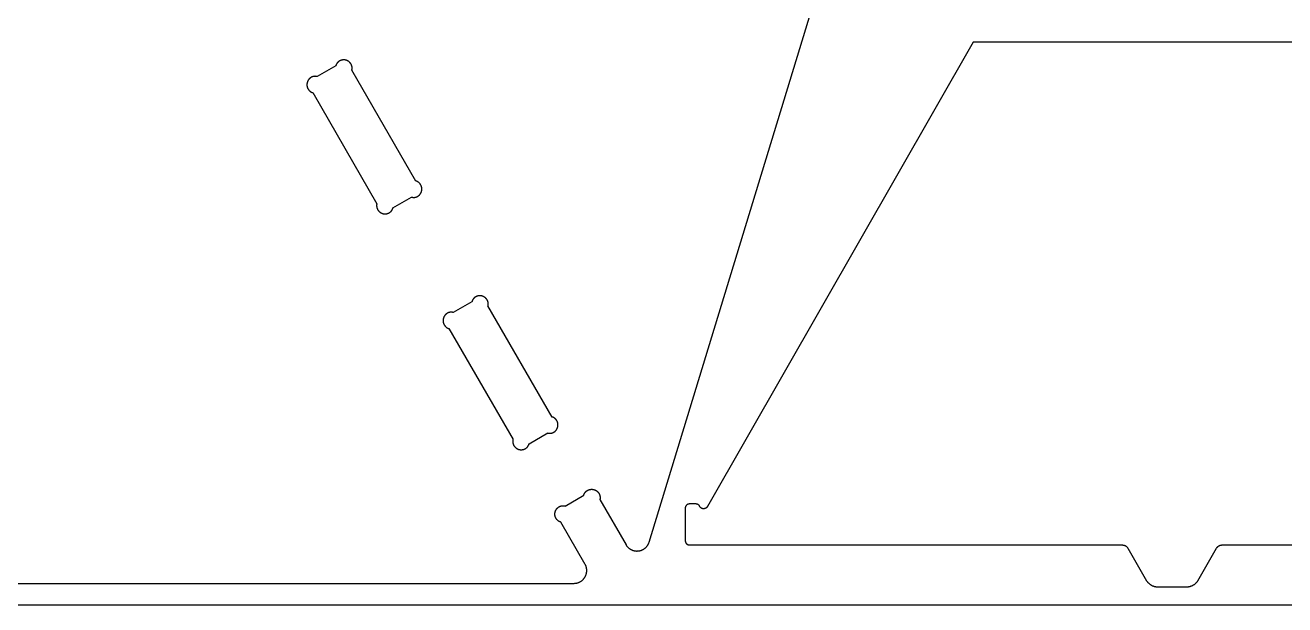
# Model space of a CAD drawing. Header units: millimetres. Extents: x 0 to 2438, y 0 to 1220.
# Drawn here: x 1238 to 1826, y 0 to 270 of the extents above; entities that cross this region are included whole.
import ezdxf

# ---------------------------------------------------------------- set-up
doc = ezdxf.new("R2010")
doc.units = ezdxf.units.MM
doc.header["$MEASUREMENT"] = 0
for name, color, linetype in [('Profile - inside', 30, 'Continuous'), ('Profile - outside', 7, 'Continuous'), ('Stock Perimeter', 1, 'Continuous')]:
    doc.layers.add(name, color=color, linetype=linetype)

msp = doc.modelspace()

# ---------------------------------------------------------------- linework, layer by layer
at = {"layer": 'Profile - inside'}
for points in [[(1420.75, 197.54), (1390.85, 249.33), (1390.86, 249.35), (1390.87, 249.37), (1390.88, 249.39), (1390.89, 249.41), (1390.9, 249.43), (1390.91, 249.46), (1390.92, 249.48), (1390.92, 249.5), (1390.93, 249.53), (1390.94, 249.55), (1390.95, 249.6), (1390.96, 249.65), (1390.98, 249.7), (1390.98, 249.75), (1390.99, 249.81), (1391, 249.86), (1391, 249.92), (1391.01, 249.98), (1391.01, 250.04), (1391.01, 250.1), (1391.01, 250.16), (1391.01, 250.24), (1391.01, 250.33), (1391.01, 250.42), (1391, 250.51), (1390.99, 250.6), (1390.98, 250.69), (1390.96, 250.78), (1390.95, 250.87), (1390.93, 250.96), (1390.91, 251.05), (1390.89, 251.15), (1390.86, 251.24), (1390.84, 251.33), (1390.81, 251.42), (1390.77, 251.51), (1390.74, 251.6), (1390.7, 251.69), (1390.66, 251.78), (1390.62, 251.87), (1390.58, 251.96), (1390.53, 252.05), (1390.48, 252.14), (1390.43, 252.22), (1390.37, 252.31), (1390.32, 252.39), (1390.26, 252.47), (1390.2, 252.55), (1390.14, 252.63), (1390.07, 252.71), (1390, 252.79), (1389.94, 252.86), (1389.86, 252.94), (1389.79, 253.01), (1389.72, 253.08), (1389.64, 253.14), (1389.56, 253.21), (1389.48, 253.27), (1389.4, 253.33), (1389.32, 253.39), (1389.24, 253.45), (1389.15, 253.5), (1389.07, 253.55), (1388.98, 253.6), (1388.89, 253.65), (1388.8, 253.69), (1388.71, 253.73), (1388.62, 253.77), (1388.53, 253.81), (1388.44, 253.85), (1388.35, 253.88), (1388.26, 253.91), (1388.17, 253.93), (1388.08, 253.96), (1387.98, 253.98), (1387.89, 254), (1387.8, 254.02), (1387.71, 254.04), (1387.62, 254.05), (1387.53, 254.06), (1387.44, 254.07), (1387.35, 254.08), (1387.26, 254.08), (1387.17, 254.09), (1387.09, 254.09), (1386.94, 254.08), (1386.87, 254.08), (1386.8, 254.08), (1386.72, 254.07), (1386.65, 254.06), (1386.58, 254.05), (1386.5, 254.05), (1386.43, 254.03), (1386.35, 254.02), (1386.28, 254.01), (1386.2, 253.99), (1386.13, 253.97), (1386.05, 253.95), (1385.98, 253.93), (1385.9, 253.91), (1385.83, 253.89), (1385.76, 253.86), (1385.68, 253.84), (1385.61, 253.81), (1385.54, 253.78), (1385.46, 253.75), (1385.39, 253.72), (1385.32, 253.68), (1385.25, 253.65), (1385.18, 253.61), (1385.11, 253.57), (1385.04, 253.53), (1384.97, 253.49), (1384.9, 253.44), (1384.84, 253.4), (1384.77, 253.35), (1384.71, 253.3), (1384.64, 253.25), (1384.58, 253.2), (1384.52, 253.15), (1384.46, 253.1), (1384.4, 253.04), (1384.35, 252.99), (1384.29, 252.93), (1384.24, 252.87), (1384.18, 252.81), (1384.13, 252.75), (1384.08, 252.69), (1384.03, 252.63), (1383.98, 252.57), (1383.94, 252.5), (1383.89, 252.44), (1383.85, 252.37), (1383.81, 252.31), (1383.77, 252.24), (1383.73, 252.17), (1383.7, 252.1), (1383.66, 252.03), (1383.63, 251.97), (1383.6, 251.9), (1383.57, 251.83), (1383.54, 251.75), (1383.51, 251.68), (1383.49, 251.61), (1383.47, 251.54), (1383.44, 251.47), (1383.43, 251.4), (1383.41, 251.33), (1374.66, 246.28), (1374.59, 246.3), (1374.52, 246.32), (1374.45, 246.33), (1374.38, 246.35), (1374.3, 246.36), (1374.23, 246.38), (1374.15, 246.39), (1374.08, 246.4), (1374, 246.4), (1373.92, 246.41), (1373.85, 246.41), (1373.77, 246.42), (1373.69, 246.42), (1373.62, 246.42), (1373.54, 246.42), (1373.46, 246.41), (1373.38, 246.41), (1373.3, 246.4), (1373.22, 246.39), (1373.15, 246.38), (1373.07, 246.36), (1372.99, 246.35), (1372.91, 246.33), (1372.83, 246.31), (1372.76, 246.29), (1372.68, 246.27), (1372.6, 246.25), (1372.53, 246.22), (1372.45, 246.2), (1372.38, 246.17), (1372.3, 246.14), (1372.23, 246.11), (1372.16, 246.07), (1372.08, 246.04), (1372.01, 246), (1371.94, 245.96), (1371.87, 245.92), (1371.81, 245.88), (1371.74, 245.84), (1371.67, 245.8), (1371.61, 245.75), (1371.54, 245.71), (1371.48, 245.66), (1371.42, 245.61), (1371.35, 245.56), (1371.29, 245.51), (1371.24, 245.46), (1371.18, 245.41), (1371.12, 245.35), (1371.07, 245.3), (1371.01, 245.24), (1370.96, 245.19), (1370.91, 245.13), (1370.86, 245.07), (1370.81, 245.02), (1370.77, 244.96), (1370.72, 244.9), (1370.68, 244.84), (1370.63, 244.78), (1370.59, 244.72), (1370.55, 244.66), (1370.51, 244.59), (1370.44, 244.47), (1370.39, 244.4), (1370.35, 244.32), (1370.31, 244.24), (1370.27, 244.16), (1370.24, 244.08), (1370.2, 243.99), (1370.17, 243.91), (1370.14, 243.82), (1370.11, 243.73), (1370.08, 243.64), (1370.05, 243.55), (1370.03, 243.46), (1370.01, 243.37), (1369.99, 243.27), (1369.97, 243.18), (1369.95, 243.08), (1369.94, 242.98), (1369.93, 242.89), (1369.92, 242.79), (1369.91, 242.69), (1369.91, 242.59), (1369.91, 242.49), (1369.91, 242.39), (1369.92, 242.29), (1369.92, 242.19), (1369.93, 242.09), (1369.94, 241.99), (1369.96, 241.89), (1369.98, 241.79), (1370, 241.69), (1370.02, 241.59), (1370.04, 241.49), (1370.07, 241.39), (1370.1, 241.3), (1370.13, 241.2), (1370.17, 241.1), (1370.21, 241.01), (1370.25, 240.92), (1370.29, 240.82), (1370.33, 240.73), (1370.38, 240.64), (1370.43, 240.56), (1370.48, 240.47), (1370.53, 240.39), (1370.59, 240.3), (1370.64, 240.22), (1370.7, 240.14), (1370.76, 240.07), (1370.82, 239.99), (1370.88, 239.92), (1370.95, 239.85), (1371.01, 239.78), (1371.08, 239.71), (1371.15, 239.64), (1371.22, 239.58), (1371.29, 239.52), (1371.36, 239.46), (1371.43, 239.4), (1371.5, 239.35), (1371.58, 239.29), (1371.65, 239.24), (1371.72, 239.2), (1371.8, 239.15), (1371.87, 239.1), (1371.93, 239.07), (1371.98, 239.05), (1372.03, 239.02), (1372.08, 238.99), (1372.13, 238.97), (1372.18, 238.95), (1372.24, 238.93), (1372.29, 238.91), (1372.33, 238.89), (1372.38, 238.88), (1372.43, 238.86), (1372.48, 238.85), (1372.5, 238.85), (1372.53, 238.84), (1372.55, 238.84), (1372.57, 238.83), (1372.6, 238.83), (1372.62, 238.83), (1372.64, 238.83), (1372.66, 238.83), (1402.57, 187.04), (1402.56, 187.02), (1402.55, 187), (1402.54, 186.98), (1402.53, 186.96), (1402.52, 186.94), (1402.51, 186.91), (1402.51, 186.89), (1402.5, 186.87), (1402.48, 186.82), (1402.47, 186.77), (1402.46, 186.72), (1402.45, 186.67), (1402.44, 186.62), (1402.43, 186.56), (1402.43, 186.51), (1402.42, 186.45), (1402.42, 186.39), (1402.42, 186.34), (1402.41, 186.28), (1402.41, 186.22), (1402.41, 186.13), (1402.42, 186.04), (1402.42, 185.95), (1402.43, 185.86), (1402.44, 185.77), (1402.45, 185.68), (1402.46, 185.59), (1402.48, 185.5), (1402.5, 185.41), (1402.52, 185.32), (1402.54, 185.23), (1402.56, 185.13), (1402.59, 185.04), (1402.62, 184.95), (1402.65, 184.86), (1402.69, 184.77), (1402.73, 184.68), (1402.77, 184.59), (1402.81, 184.5), (1402.85, 184.41), (1402.9, 184.32), (1402.95, 184.24), (1403, 184.15), (1403.05, 184.07), (1403.11, 183.98), (1403.17, 183.9), (1403.23, 183.82), (1403.29, 183.74), (1403.36, 183.66), (1403.42, 183.59), (1403.49, 183.51), (1403.56, 183.44), (1403.64, 183.37), (1403.71, 183.3), (1403.79, 183.23), (1403.87, 183.17), (1403.95, 183.1), (1404.03, 183.04), (1404.11, 182.98), (1404.19, 182.93), (1404.28, 182.87), (1404.36, 182.82), (1404.45, 182.77), (1404.54, 182.73), (1404.63, 182.68), (1404.72, 182.64), (1404.81, 182.6), (1404.9, 182.56), (1404.99, 182.53), (1405.08, 182.5), (1405.17, 182.47), (1405.26, 182.44), (1405.35, 182.41), (1405.45, 182.39), (1405.54, 182.37), (1405.63, 182.35), (1405.72, 182.34), (1405.81, 182.32), (1405.9, 182.31), (1405.99, 182.3), (1406.08, 182.3), (1406.17, 182.29), (1406.26, 182.29), (1406.34, 182.29), (1406.49, 182.29), (1406.56, 182.29), (1406.63, 182.3), (1406.71, 182.3), (1406.78, 182.31), (1406.85, 182.32), (1406.93, 182.33), (1407, 182.34), (1407.08, 182.35), (1407.15, 182.37), (1407.22, 182.38), (1407.3, 182.4), (1407.37, 182.42), (1407.45, 182.44), (1407.52, 182.46), (1407.6, 182.49), (1407.67, 182.51), (1407.74, 182.54), (1407.82, 182.57), (1407.89, 182.6), (1407.96, 182.63), (1408.04, 182.66), (1408.11, 182.69), (1408.18, 182.73), (1408.25, 182.77), (1408.32, 182.81), (1408.39, 182.85), (1408.45, 182.89), (1408.52, 182.93), (1408.59, 182.98), (1408.65, 183.02), (1408.72, 183.07), (1408.78, 183.12), (1408.84, 183.17), (1408.9, 183.22), (1408.96, 183.28), (1409.02, 183.33), (1409.08, 183.38), (1409.14, 183.44), (1409.19, 183.5), (1409.24, 183.56), (1409.29, 183.62), (1409.35, 183.68), (1409.39, 183.74), (1409.44, 183.81), (1409.49, 183.87), (1409.53, 183.93), (1409.57, 184), (1409.62, 184.07), (1409.65, 184.13), (1409.69, 184.2), (1409.73, 184.27), (1409.76, 184.34), (1409.8, 184.41), (1409.83, 184.48), (1409.86, 184.55), (1409.88, 184.62), (1409.91, 184.69), (1409.94, 184.76), (1409.96, 184.83), (1409.98, 184.9), (1410, 184.97), (1410.02, 185.04), (1418.76, 190.1), (1418.83, 190.08), (1418.91, 190.06), (1418.98, 190.04), (1419.05, 190.02), (1419.13, 190.01), (1419.2, 190), (1419.28, 189.99), (1419.35, 189.98), (1419.43, 189.97), (1419.5, 189.96), (1419.58, 189.96), (1419.66, 189.96), (1419.74, 189.95), (1419.81, 189.95), (1419.89, 189.96), (1419.97, 189.96), (1420.05, 189.97), (1420.13, 189.97), (1420.2, 189.98), (1420.28, 190), (1420.36, 190.01), (1420.44, 190.02), (1420.52, 190.04), (1420.59, 190.06), (1420.67, 190.08), (1420.75, 190.1), (1420.83, 190.12), (1420.9, 190.15), (1420.98, 190.18), (1421.05, 190.2), (1421.13, 190.23), (1421.2, 190.27), (1421.27, 190.3), (1421.34, 190.33), (1421.42, 190.37), (1421.49, 190.41), (1421.56, 190.45), (1421.62, 190.49), (1421.69, 190.53), (1421.76, 190.58), (1421.82, 190.62), (1421.89, 190.67), (1421.95, 190.71), (1422.01, 190.76), (1422.07, 190.81), (1422.13, 190.86), (1422.19, 190.91), (1422.25, 190.97), (1422.31, 191.02), (1422.36, 191.07), (1422.42, 191.13), (1422.47, 191.19), (1422.52, 191.24), (1422.57, 191.3), (1422.62, 191.36), (1422.66, 191.42), (1422.71, 191.48), (1422.75, 191.54), (1422.8, 191.6), (1422.84, 191.66), (1422.88, 191.72), (1422.92, 191.78), (1422.99, 191.9), (1423.04, 191.98), (1423.08, 192.06), (1423.12, 192.14), (1423.16, 192.22), (1423.19, 192.3), (1423.23, 192.38), (1423.26, 192.47), (1423.29, 192.55), (1423.32, 192.64), (1423.35, 192.73), (1423.38, 192.82), (1423.4, 192.91), (1423.42, 193.01), (1423.44, 193.1), (1423.46, 193.2), (1423.48, 193.29), (1423.49, 193.39), (1423.5, 193.49), (1423.51, 193.59), (1423.51, 193.68), (1423.52, 193.78), (1423.52, 193.88), (1423.52, 193.98), (1423.51, 194.08), (1423.51, 194.19), (1423.5, 194.29), (1423.48, 194.39), (1423.47, 194.49), (1423.45, 194.59), (1423.43, 194.69), (1423.41, 194.79), (1423.38, 194.88), (1423.36, 194.98), (1423.33, 195.08), (1423.29, 195.18), (1423.26, 195.27), (1423.22, 195.36), (1423.18, 195.46), (1423.14, 195.55), (1423.1, 195.64), (1423.05, 195.73), (1423, 195.82), (1422.95, 195.9), (1422.9, 195.99), (1422.84, 196.07), (1422.79, 196.15), (1422.73, 196.23), (1422.67, 196.31), (1422.61, 196.38), (1422.54, 196.46), (1422.48, 196.53), (1422.41, 196.6), (1422.35, 196.67), (1422.28, 196.73), (1422.21, 196.79), (1422.14, 196.86), (1422.07, 196.91), (1422, 196.97), (1421.92, 197.03), (1421.85, 197.08), (1421.78, 197.13), (1421.7, 197.18), (1421.63, 197.22), (1421.55, 197.27), (1421.5, 197.3), (1421.45, 197.33), (1421.4, 197.35), (1421.34, 197.38), (1421.29, 197.4), (1421.24, 197.42), (1421.19, 197.44), (1421.14, 197.46), (1421.09, 197.48), (1421.04, 197.49), (1420.99, 197.51), (1420.94, 197.52), (1420.92, 197.52), (1420.89, 197.53), (1420.87, 197.53), (1420.85, 197.54), (1420.82, 197.54), (1420.8, 197.54), (1420.78, 197.54), (1420.75, 197.54)], [(1484.26, 87.56), (1454.35, 139.34), (1454.36, 139.36), (1454.37, 139.38), (1454.38, 139.41), (1454.39, 139.43), (1454.4, 139.45), (1454.41, 139.47), (1454.42, 139.49), (1454.43, 139.52), (1454.43, 139.54), (1454.44, 139.57), (1454.45, 139.61), (1454.47, 139.66), (1454.48, 139.72), (1454.49, 139.77), (1454.49, 139.82), (1454.5, 139.88), (1454.51, 139.94), (1454.51, 139.99), (1454.51, 140.05), (1454.52, 140.11), (1454.52, 140.17), (1454.52, 140.26), (1454.51, 140.35), (1454.51, 140.44), (1454.5, 140.53), (1454.49, 140.62), (1454.48, 140.71), (1454.47, 140.8), (1454.45, 140.89), (1454.43, 140.98), (1454.41, 141.07), (1454.39, 141.16), (1454.36, 141.25), (1454.34, 141.35), (1454.31, 141.44), (1454.28, 141.53), (1454.24, 141.62), (1454.2, 141.71), (1454.16, 141.8), (1454.12, 141.89), (1454.08, 141.98), (1454.03, 142.07), (1453.98, 142.15), (1453.93, 142.24), (1453.88, 142.32), (1453.82, 142.41), (1453.76, 142.49), (1453.7, 142.57), (1453.64, 142.65), (1453.57, 142.73), (1453.51, 142.8), (1453.44, 142.88), (1453.37, 142.95), (1453.29, 143.02), (1453.22, 143.09), (1453.14, 143.16), (1453.06, 143.22), (1452.98, 143.29), (1452.9, 143.35), (1452.82, 143.41), (1452.74, 143.46), (1452.65, 143.52), (1452.57, 143.57), (1452.48, 143.62), (1452.39, 143.66), (1452.3, 143.71), (1452.21, 143.75), (1452.12, 143.79), (1452.03, 143.83), (1451.94, 143.86), (1451.85, 143.89), (1451.76, 143.92), (1451.67, 143.95), (1451.58, 143.98), (1451.49, 144), (1451.39, 144.02), (1451.3, 144.04), (1451.21, 144.05), (1451.12, 144.07), (1451.03, 144.08), (1450.94, 144.09), (1450.85, 144.09), (1450.76, 144.1), (1450.68, 144.1), (1450.59, 144.1), (1450.44, 144.1), (1450.37, 144.1), (1450.3, 144.09), (1450.23, 144.09), (1450.15, 144.08), (1450.08, 144.07), (1450, 144.06), (1449.93, 144.05), (1449.85, 144.04), (1449.78, 144.02), (1449.71, 144.01), (1449.63, 143.99), (1449.56, 143.97), (1449.48, 143.95), (1449.41, 143.93), (1449.33, 143.9), (1449.26, 143.88), (1449.18, 143.85), (1449.11, 143.83), (1449.04, 143.8), (1448.97, 143.76), (1448.89, 143.73), (1448.82, 143.7), (1448.75, 143.66), (1448.68, 143.62), (1448.61, 143.58), (1448.54, 143.54), (1448.47, 143.5), (1448.41, 143.46), (1448.34, 143.41), (1448.27, 143.37), (1448.21, 143.32), (1448.15, 143.27), (1448.08, 143.22), (1448.02, 143.17), (1447.96, 143.11), (1447.91, 143.06), (1447.85, 143), (1447.79, 142.95), (1447.74, 142.89), (1447.68, 142.83), (1447.63, 142.77), (1447.58, 142.71), (1447.53, 142.65), (1447.49, 142.58), (1447.44, 142.52), (1447.4, 142.45), (1447.35, 142.39), (1447.31, 142.32), (1447.27, 142.26), (1447.23, 142.19), (1447.2, 142.12), (1447.16, 142.05), (1447.13, 141.98), (1447.1, 141.91), (1447.07, 141.84), (1447.04, 141.77), (1447.02, 141.7), (1446.99, 141.63), (1446.97, 141.56), (1446.95, 141.49), (1446.93, 141.41), (1446.91, 141.34), (1438.17, 136.29), (1438.1, 136.31), (1438.02, 136.33), (1437.95, 136.35), (1437.88, 136.36), (1437.8, 136.38), (1437.73, 136.39), (1437.65, 136.4), (1437.58, 136.41), (1437.5, 136.42), (1437.43, 136.43), (1437.35, 136.43), (1437.27, 136.43), (1437.19, 136.43), (1437.12, 136.43), (1437.04, 136.43), (1436.96, 136.43), (1436.88, 136.42), (1436.8, 136.41), (1436.73, 136.4), (1436.65, 136.39), (1436.57, 136.38), (1436.49, 136.37), (1436.41, 136.35), (1436.34, 136.33), (1436.26, 136.31), (1436.18, 136.29), (1436.11, 136.26), (1436.03, 136.24), (1435.95, 136.21), (1435.88, 136.18), (1435.81, 136.15), (1435.73, 136.12), (1435.66, 136.09), (1435.59, 136.05), (1435.52, 136.02), (1435.45, 135.98), (1435.38, 135.94), (1435.31, 135.9), (1435.24, 135.86), (1435.17, 135.81), (1435.11, 135.77), (1435.04, 135.72), (1434.98, 135.68), (1434.92, 135.63), (1434.86, 135.58), (1434.8, 135.53), (1434.74, 135.48), (1434.68, 135.42), (1434.62, 135.37), (1434.57, 135.31), (1434.52, 135.26), (1434.46, 135.2), (1434.41, 135.15), (1434.36, 135.09), (1434.31, 135.03), (1434.27, 134.97), (1434.22, 134.91), (1434.18, 134.85), (1434.13, 134.79), (1434.09, 134.73), (1434.05, 134.67), (1434.01, 134.61), (1433.94, 134.49), (1433.9, 134.41), (1433.85, 134.33), (1433.81, 134.25), (1433.78, 134.17), (1433.74, 134.09), (1433.7, 134.01), (1433.67, 133.92), (1433.64, 133.84), (1433.61, 133.75), (1433.58, 133.66), (1433.55, 133.57), (1433.53, 133.48), (1433.51, 133.38), (1433.49, 133.29), (1433.47, 133.19), (1433.45, 133.1), (1433.44, 133), (1433.43, 132.9), (1433.42, 132.8), (1433.42, 132.71), (1433.41, 132.61), (1433.41, 132.51), (1433.41, 132.41), (1433.42, 132.31), (1433.43, 132.2), (1433.43, 132.1), (1433.45, 132), (1433.46, 131.9), (1433.48, 131.8), (1433.5, 131.7), (1433.52, 131.6), (1433.55, 131.51), (1433.57, 131.41), (1433.6, 131.31), (1433.64, 131.21), (1433.67, 131.12), (1433.71, 131.03), (1433.75, 130.93), (1433.79, 130.84), (1433.83, 130.75), (1433.88, 130.66), (1433.93, 130.57), (1433.98, 130.49), (1434.03, 130.4), (1434.09, 130.32), (1434.14, 130.24), (1434.2, 130.16), (1434.26, 130.08), (1434.32, 130.01), (1434.39, 129.93), (1434.45, 129.86), (1434.52, 129.79), (1434.58, 129.72), (1434.65, 129.66), (1434.72, 129.6), (1434.79, 129.53), (1434.86, 129.48), (1434.93, 129.42), (1435.01, 129.36), (1435.08, 129.31), (1435.15, 129.26), (1435.23, 129.21), (1435.3, 129.16), (1435.38, 129.12), (1435.43, 129.09), (1435.48, 129.06), (1435.53, 129.04), (1435.58, 129.01), (1435.64, 128.99), (1435.69, 128.96), (1435.74, 128.94), (1435.79, 128.93), (1435.84, 128.91), (1435.89, 128.89), (1435.93, 128.88), (1435.98, 128.87), (1436.01, 128.86), (1436.03, 128.86), (1436.05, 128.85), (1436.08, 128.85), (1436.1, 128.85), (1436.12, 128.84), (1436.14, 128.84), (1436.17, 128.84), (1466.07, 77.06), (1466.06, 77.04), (1466.05, 77.02), (1466.04, 77), (1466.03, 76.97), (1466.02, 76.95), (1466.02, 76.93), (1466.01, 76.91), (1466, 76.88), (1465.99, 76.84), (1465.97, 76.79), (1465.96, 76.74), (1465.95, 76.69), (1465.94, 76.63), (1465.94, 76.58), (1465.93, 76.52), (1465.92, 76.47), (1465.92, 76.41), (1465.92, 76.35), (1465.92, 76.29), (1465.91, 76.23), (1465.92, 76.14), (1465.92, 76.06), (1465.92, 75.97), (1465.93, 75.88), (1465.94, 75.79), (1465.95, 75.7), (1465.96, 75.61), (1465.98, 75.52), (1466, 75.43), (1466.02, 75.33), (1466.04, 75.24), (1466.07, 75.15), (1466.09, 75.06), (1466.12, 74.97), (1466.16, 74.88), (1466.19, 74.79), (1466.23, 74.7), (1466.27, 74.61), (1466.31, 74.52), (1466.35, 74.43), (1466.4, 74.34), (1466.45, 74.25), (1466.5, 74.17), (1466.56, 74.08), (1466.61, 74), (1466.67, 73.92), (1466.73, 73.84), (1466.79, 73.76), (1466.86, 73.68), (1466.93, 73.6), (1467, 73.53), (1467.07, 73.45), (1467.14, 73.38), (1467.21, 73.31), (1467.29, 73.25), (1467.37, 73.18), (1467.45, 73.12), (1467.53, 73.06), (1467.61, 73), (1467.69, 72.94), (1467.78, 72.89), (1467.87, 72.84), (1467.95, 72.79), (1468.04, 72.74), (1468.13, 72.7), (1468.22, 72.66), (1468.31, 72.62), (1468.4, 72.58), (1468.49, 72.54), (1468.58, 72.51), (1468.67, 72.48), (1468.76, 72.46), (1468.86, 72.43), (1468.95, 72.41), (1469.04, 72.39), (1469.13, 72.37), (1469.22, 72.35), (1469.31, 72.34), (1469.4, 72.33), (1469.49, 72.32), (1469.58, 72.31), (1469.67, 72.31), (1469.76, 72.3), (1469.84, 72.3), (1469.99, 72.31), (1470.06, 72.31), (1470.13, 72.31), (1470.21, 72.32), (1470.28, 72.33), (1470.35, 72.34), (1470.43, 72.35), (1470.5, 72.36), (1470.58, 72.37), (1470.65, 72.38), (1470.73, 72.4), (1470.8, 72.42), (1470.88, 72.44), (1470.95, 72.46), (1471.02, 72.48), (1471.1, 72.5), (1471.17, 72.53), (1471.25, 72.55), (1471.32, 72.58), (1471.39, 72.61), (1471.47, 72.64), (1471.54, 72.67), (1471.61, 72.71), (1471.68, 72.75), (1471.75, 72.78), (1471.82, 72.82), (1471.89, 72.86), (1471.96, 72.9), (1472.02, 72.95), (1472.09, 72.99), (1472.16, 73.04), (1472.22, 73.09), (1472.28, 73.14), (1472.34, 73.19), (1472.41, 73.24), (1472.47, 73.29), (1472.52, 73.35), (1472.58, 73.4), (1472.64, 73.46), (1472.69, 73.52), (1472.74, 73.57), (1472.8, 73.63), (1472.85, 73.7), (1472.9, 73.76), (1472.94, 73.82), (1472.99, 73.89), (1473.03, 73.95), (1473.08, 74.02), (1473.12, 74.08), (1473.16, 74.15), (1473.19, 74.22), (1473.23, 74.28), (1473.26, 74.35), (1473.3, 74.42), (1473.33, 74.49), (1473.36, 74.56), (1473.39, 74.63), (1473.41, 74.7), (1473.44, 74.78), (1473.46, 74.85), (1473.48, 74.92), (1473.5, 74.99), (1473.52, 75.06), (1482.27, 80.11), (1482.34, 80.09), (1482.41, 80.07), (1482.48, 80.06), (1482.55, 80.04), (1482.63, 80.03), (1482.7, 80.01), (1482.78, 80), (1482.85, 79.99), (1482.93, 79.98), (1483.01, 79.98), (1483.08, 79.97), (1483.16, 79.97), (1483.24, 79.97), (1483.32, 79.97), (1483.39, 79.97), (1483.47, 79.98), (1483.55, 79.98), (1483.63, 79.99), (1483.71, 80), (1483.78, 80.01), (1483.86, 80.02), (1483.94, 80.04), (1484.02, 80.06), (1484.1, 80.07), (1484.17, 80.09), (1484.25, 80.12), (1484.33, 80.14), (1484.4, 80.16), (1484.48, 80.19), (1484.55, 80.22), (1484.63, 80.25), (1484.7, 80.28), (1484.77, 80.32), (1484.85, 80.35), (1484.92, 80.39), (1484.99, 80.43), (1485.06, 80.46), (1485.13, 80.51), (1485.19, 80.55), (1485.26, 80.59), (1485.33, 80.64), (1485.39, 80.68), (1485.45, 80.73), (1485.52, 80.78), (1485.58, 80.83), (1485.64, 80.88), (1485.7, 80.93), (1485.75, 80.98), (1485.81, 81.04), (1485.86, 81.09), (1485.92, 81.15), (1485.97, 81.2), (1486.02, 81.26), (1486.07, 81.32), (1486.12, 81.37), (1486.17, 81.43), (1486.21, 81.49), (1486.26, 81.55), (1486.3, 81.61), (1486.34, 81.67), (1486.38, 81.73), (1486.42, 81.79), (1486.49, 81.92), (1486.54, 81.99), (1486.58, 82.07), (1486.62, 82.15), (1486.66, 82.23), (1486.69, 82.31), (1486.73, 82.4), (1486.76, 82.48), (1486.79, 82.57), (1486.82, 82.66), (1486.85, 82.75), (1486.88, 82.84), (1486.9, 82.93), (1486.93, 83.02), (1486.95, 83.12), (1486.96, 83.21), (1486.98, 83.31), (1486.99, 83.41), (1487, 83.5), (1487.01, 83.6), (1487.02, 83.7), (1487.02, 83.8), (1487.02, 83.9), (1487.02, 84), (1487.01, 84.1), (1487.01, 84.2), (1487, 84.3), (1486.99, 84.4), (1486.97, 84.5), (1486.95, 84.6), (1486.93, 84.7), (1486.91, 84.8), (1486.89, 84.9), (1486.86, 85), (1486.83, 85.09), (1486.8, 85.19), (1486.76, 85.29), (1486.72, 85.38), (1486.68, 85.47), (1486.64, 85.57), (1486.6, 85.66), (1486.55, 85.74), (1486.5, 85.83), (1486.45, 85.92), (1486.4, 86), (1486.34, 86.09), (1486.29, 86.17), (1486.23, 86.25), (1486.17, 86.32), (1486.11, 86.4), (1486.05, 86.47), (1485.98, 86.54), (1485.92, 86.61), (1485.85, 86.68), (1485.78, 86.75), (1485.71, 86.81), (1485.64, 86.87), (1485.57, 86.93), (1485.5, 86.99), (1485.43, 87.04), (1485.35, 87.09), (1485.28, 87.15), (1485.2, 87.19), (1485.13, 87.24), (1485.05, 87.29), (1485, 87.31), (1484.95, 87.34), (1484.9, 87.37), (1484.85, 87.4), (1484.79, 87.42), (1484.74, 87.44), (1484.69, 87.46), (1484.64, 87.48), (1484.59, 87.5), (1484.54, 87.51), (1484.49, 87.52), (1484.44, 87.53), (1484.42, 87.54), (1484.4, 87.54), (1484.37, 87.55), (1484.35, 87.55), (1484.33, 87.55), (1484.3, 87.56), (1484.28, 87.56), (1484.26, 87.56)]]:
    msp.add_lwpolyline(points, dxfattribs=at)
at = {"layer": 'Profile - outside'}
for points in [[(1042.2, 10), (1494.45, 10), (1494.63, 10), (1494.82, 10.01), (1495.01, 10.03), (1495.21, 10.05), (1495.4, 10.08), (1495.59, 10.11), (1495.78, 10.15), (1495.97, 10.2), (1496.16, 10.25), (1496.35, 10.31), (1496.54, 10.38), (1496.73, 10.45), (1496.91, 10.53), (1497.09, 10.61), (1497.27, 10.71), (1497.45, 10.8), (1497.62, 10.91), (1497.79, 11.02), (1497.95, 11.13), (1498.11, 11.25), (1498.27, 11.38), (1498.42, 11.5), (1498.57, 11.64), (1498.71, 11.78), (1498.85, 11.92), (1498.98, 12.07), (1499.1, 12.21), (1499.22, 12.37), (1499.34, 12.52), (1499.44, 12.68), (1499.55, 12.84), (1499.64, 13), (1499.73, 13.16), (1499.82, 13.33), (1499.9, 13.51), (1499.98, 13.68), (1500.05, 13.86), (1500.12, 14.05), (1500.18, 14.23), (1500.24, 14.42), (1500.28, 14.61), (1500.33, 14.81), (1500.36, 15), (1500.39, 15.2), (1500.42, 15.4), (1500.43, 15.6), (1500.44, 15.8), (1500.45, 16), (1500.44, 16.2), (1500.43, 16.4), (1500.42, 16.6), (1500.39, 16.8), (1500.36, 17), (1500.33, 17.19), (1500.28, 17.39), (1500.23, 17.58), (1500.18, 17.77), (1500.12, 17.96), (1500.05, 18.14), (1499.98, 18.32), (1499.9, 18.49), (1499.82, 18.67), (1499.73, 18.84), (1488.33, 38.6), (1488.3, 38.6), (1488.28, 38.6), (1488.26, 38.6), (1488.23, 38.61), (1488.21, 38.61), (1488.19, 38.61), (1488.16, 38.62), (1488.14, 38.62), (1488.09, 38.64), (1488.04, 38.65), (1488, 38.66), (1487.95, 38.68), (1487.9, 38.7), (1487.85, 38.72), (1487.8, 38.74), (1487.74, 38.77), (1487.69, 38.79), (1487.64, 38.82), (1487.59, 38.85), (1487.54, 38.88), (1487.46, 38.92), (1487.39, 38.97), (1487.31, 39.02), (1487.24, 39.07), (1487.16, 39.12), (1487.09, 39.17), (1487.02, 39.23), (1486.95, 39.29), (1486.88, 39.35), (1486.81, 39.42), (1486.74, 39.48), (1486.67, 39.55), (1486.61, 39.62), (1486.55, 39.69), (1486.48, 39.76), (1486.42, 39.84), (1486.36, 39.92), (1486.3, 39.99), (1486.25, 40.08), (1486.19, 40.16), (1486.14, 40.24), (1486.09, 40.33), (1486.04, 40.42), (1485.99, 40.51), (1485.95, 40.6), (1485.91, 40.69), (1485.87, 40.78), (1485.83, 40.88), (1485.8, 40.97), (1485.76, 41.07), (1485.73, 41.16), (1485.7, 41.26), (1485.68, 41.36), (1485.66, 41.46), (1485.64, 41.56), (1485.62, 41.66), (1485.61, 41.76), (1485.59, 41.86), (1485.58, 41.96), (1485.58, 42.06), (1485.57, 42.16), (1485.57, 42.26), (1485.57, 42.36), (1485.58, 42.46), (1485.58, 42.56), (1485.59, 42.66), (1485.6, 42.76), (1485.61, 42.85), (1485.63, 42.95), (1485.65, 43.04), (1485.67, 43.14), (1485.69, 43.23), (1485.71, 43.32), (1485.74, 43.41), (1485.77, 43.5), (1485.8, 43.59), (1485.83, 43.68), (1485.86, 43.76), (1485.9, 43.85), (1485.94, 43.93), (1485.97, 44.01), (1486.01, 44.09), (1486.06, 44.17), (1486.1, 44.24), (1486.17, 44.37), (1486.21, 44.43), (1486.25, 44.49), (1486.29, 44.55), (1486.34, 44.61), (1486.38, 44.67), (1486.43, 44.73), (1486.47, 44.79), (1486.52, 44.85), (1486.57, 44.9), (1486.62, 44.96), (1486.67, 45.02), (1486.73, 45.07), (1486.78, 45.13), (1486.84, 45.18), (1486.9, 45.23), (1486.96, 45.28), (1487.02, 45.33), (1487.08, 45.38), (1487.14, 45.43), (1487.2, 45.48), (1487.27, 45.52), (1487.33, 45.57), (1487.4, 45.61), (1487.47, 45.66), (1487.53, 45.7), (1487.6, 45.74), (1487.67, 45.77), (1487.75, 45.81), (1487.82, 45.84), (1487.89, 45.88), (1487.96, 45.91), (1488.04, 45.94), (1488.11, 45.97), (1488.19, 46), (1488.26, 46.02), (1488.34, 46.04), (1488.42, 46.07), (1488.5, 46.09), (1488.57, 46.1), (1488.65, 46.12), (1488.73, 46.14), (1488.81, 46.15), (1488.88, 46.16), (1488.96, 46.17), (1489.04, 46.18), (1489.12, 46.18), (1489.2, 46.19), (1489.28, 46.19), (1489.35, 46.19), (1489.43, 46.19), (1489.51, 46.19), (1489.59, 46.18), (1489.66, 46.18), (1489.74, 46.17), (1489.81, 46.16), (1489.89, 46.15), (1489.96, 46.14), (1490.04, 46.12), (1490.11, 46.11), (1490.18, 46.09), (1490.25, 46.07), (1490.33, 46.05), (1499.07, 51.1), (1499.09, 51.17), (1499.11, 51.24), (1499.13, 51.31), (1499.15, 51.38), (1499.17, 51.46), (1499.2, 51.53), (1499.23, 51.6), (1499.26, 51.67), (1499.29, 51.74), (1499.32, 51.81), (1499.36, 51.88), (1499.39, 51.94), (1499.43, 52.01), (1499.47, 52.08), (1499.51, 52.14), (1499.55, 52.21), (1499.6, 52.28), (1499.64, 52.34), (1499.69, 52.4), (1499.74, 52.46), (1499.79, 52.53), (1499.84, 52.59), (1499.9, 52.65), (1499.95, 52.7), (1500.01, 52.76), (1500.06, 52.82), (1500.12, 52.87), (1500.18, 52.92), (1500.24, 52.98), (1500.31, 53.03), (1500.37, 53.08), (1500.43, 53.12), (1500.5, 53.17), (1500.57, 53.21), (1500.63, 53.26), (1500.7, 53.3), (1500.77, 53.34), (1500.84, 53.38), (1500.91, 53.42), (1500.98, 53.45), (1501.05, 53.49), (1501.12, 53.52), (1501.2, 53.55), (1501.27, 53.58), (1501.34, 53.61), (1501.42, 53.64), (1501.49, 53.66), (1501.57, 53.68), (1501.64, 53.71), (1501.71, 53.73), (1501.79, 53.75), (1501.86, 53.76), (1501.94, 53.78), (1502.01, 53.79), (1502.09, 53.81), (1502.16, 53.82), (1502.24, 53.83), (1502.31, 53.84), (1502.38, 53.84), (1502.46, 53.85), (1502.53, 53.85), (1502.6, 53.86), (1502.75, 53.86), (1502.83, 53.86), (1502.92, 53.85), (1503.01, 53.85), (1503.1, 53.84), (1503.19, 53.83), (1503.28, 53.82), (1503.37, 53.81), (1503.46, 53.79), (1503.55, 53.77), (1503.64, 53.75), (1503.74, 53.73), (1503.83, 53.71), (1503.92, 53.68), (1504.01, 53.65), (1504.1, 53.62), (1504.19, 53.58), (1504.28, 53.55), (1504.37, 53.51), (1504.46, 53.46), (1504.55, 53.42), (1504.64, 53.37), (1504.73, 53.32), (1504.81, 53.27), (1504.9, 53.22), (1504.98, 53.16), (1505.06, 53.1), (1505.14, 53.04), (1505.22, 52.98), (1505.3, 52.91), (1505.38, 52.85), (1505.45, 52.78), (1505.53, 52.71), (1505.6, 52.63), (1505.67, 52.56), (1505.73, 52.48), (1505.8, 52.41), (1505.86, 52.33), (1505.92, 52.25), (1505.98, 52.16), (1506.04, 52.08), (1506.09, 51.99), (1506.14, 51.91), (1506.19, 51.82), (1506.24, 51.73), (1506.28, 51.64), (1506.32, 51.56), (1506.36, 51.47), (1506.4, 51.38), (1506.43, 51.28), (1506.47, 51.19), (1506.5, 51.1), (1506.52, 51.01), (1506.55, 50.92), (1506.57, 50.83), (1506.59, 50.74), (1506.61, 50.64), (1506.63, 50.55), (1506.64, 50.46), (1506.65, 50.37), (1506.66, 50.28), (1506.67, 50.19), (1506.67, 50.1), (1506.67, 50.02), (1506.68, 49.93), (1506.67, 49.87), (1506.67, 49.81), (1506.67, 49.75), (1506.67, 49.69), (1506.66, 49.64), (1506.65, 49.58), (1506.65, 49.53), (1506.64, 49.47), (1506.63, 49.42), (1506.61, 49.37), (1506.6, 49.32), (1506.59, 49.3), (1506.58, 49.27), (1506.58, 49.25), (1506.57, 49.23), (1506.56, 49.21), (1506.55, 49.18), (1506.54, 49.16), (1506.53, 49.14), (1506.52, 49.12), (1506.51, 49.1), (1518.76, 27.9), (1518.87, 27.73), (1518.93, 27.64), (1518.99, 27.56), (1519.05, 27.47), (1519.12, 27.39), (1519.18, 27.3), (1519.25, 27.22), (1519.32, 27.14), (1519.39, 27.06), (1519.47, 26.98), (1519.54, 26.9), (1519.62, 26.82), (1519.7, 26.74), (1519.78, 26.67), (1519.86, 26.6), (1519.94, 26.52), (1520.03, 26.45), (1520.11, 26.38), (1520.2, 26.31), (1520.29, 26.25), (1520.38, 26.18), (1520.47, 26.12), (1520.56, 26.06), (1520.66, 26), (1520.75, 25.94), (1520.85, 25.88), (1520.95, 25.83), (1521.05, 25.77), (1521.15, 25.72), (1521.25, 25.67), (1521.35, 25.63), (1521.45, 25.58), (1521.55, 25.54), (1521.66, 25.49), (1521.76, 25.45), (1521.87, 25.42), (1521.97, 25.38), (1522.08, 25.35), (1522.18, 25.32), (1522.29, 25.29), (1522.4, 25.26), (1522.51, 25.23), (1522.61, 25.21), (1522.72, 25.19), (1522.83, 25.17), (1522.94, 25.15), (1523.04, 25.13), (1523.15, 25.12), (1523.26, 25.11), (1523.37, 25.1), (1523.48, 25.09), (1523.58, 25.09), (1523.69, 25.08), (1523.8, 25.08), (1523.9, 25.08), (1524.01, 25.08), (1524.11, 25.09), (1524.32, 25.1), (1524.53, 25.12), (1524.73, 25.15), (1524.94, 25.18), (1525.04, 25.2), (1525.14, 25.22), (1525.25, 25.25), (1525.35, 25.27), (1525.45, 25.3), (1525.56, 25.33), (1525.66, 25.36), (1525.76, 25.39), (1525.86, 25.43), (1525.97, 25.47), (1526.07, 25.51), (1526.17, 25.55), (1526.27, 25.59), (1526.37, 25.64), (1526.47, 25.68), (1526.57, 25.73), (1526.67, 25.78), (1526.76, 25.84), (1526.86, 25.89), (1526.96, 25.95), (1527.05, 26.01), (1527.14, 26.07), (1527.24, 26.13), (1527.33, 26.2), (1527.42, 26.26), (1527.51, 26.33), (1527.6, 26.4), (1527.68, 26.47), (1527.77, 26.54), (1527.85, 26.61), (1527.94, 26.69), (1528.02, 26.77), (1528.1, 26.85), (1528.17, 26.93), (1528.25, 27.01), (1528.33, 27.09), (1528.4, 27.17), (1528.47, 27.26), (1528.54, 27.34), (1528.61, 27.43), (1528.67, 27.52), (1528.74, 27.61), (1528.8, 27.7), (1528.86, 27.79), (1528.92, 27.88), (1528.98, 27.98), (1529.03, 28.07), (1529.09, 28.16), (1529.14, 28.26), (1529.19, 28.35), (1529.24, 28.45), (1529.28, 28.55), (1529.33, 28.64), (1529.37, 28.74), (1529.41, 28.84), (1529.45, 28.94), (1529.52, 29.13), (1687.58, 546.77)], [(1866.04, 262.31), (1680.75, 262.31), (1556.73, 45.9), (1556.7, 45.84), (1556.67, 45.78), (1556.64, 45.72), (1556.6, 45.66), (1556.56, 45.6), (1556.52, 45.55), (1556.47, 45.49), (1556.45, 45.47), (1556.43, 45.44), (1556.41, 45.41), (1556.38, 45.39), (1556.36, 45.36), (1556.33, 45.34), (1556.31, 45.31), (1556.28, 45.29), (1556.25, 45.27), (1556.23, 45.24), (1556.2, 45.22), (1556.17, 45.2), (1556.14, 45.18), (1556.11, 45.15), (1556.08, 45.13), (1556.05, 45.11), (1556.03, 45.09), (1555.99, 45.07), (1555.96, 45.06), (1555.93, 45.04), (1555.9, 45.02), (1555.87, 45), (1555.84, 44.99), (1555.81, 44.97), (1555.77, 44.95), (1555.74, 44.94), (1555.71, 44.93), (1555.68, 44.91), (1555.64, 44.9), (1555.61, 44.89), (1555.58, 44.88), (1555.54, 44.86), (1555.51, 44.85), (1555.48, 44.84), (1555.44, 44.83), (1555.41, 44.83), (1555.34, 44.81), (1555.27, 44.8), (1555.2, 44.79), (1555.14, 44.78), (1555.07, 44.77), (1555, 44.77), (1554.93, 44.77), (1554.87, 44.77), (1554.8, 44.77), (1554.73, 44.78), (1554.66, 44.79), (1554.6, 44.8), (1554.53, 44.81), (1554.46, 44.83), (1554.43, 44.83), (1554.39, 44.84), (1554.36, 44.85), (1554.33, 44.86), (1554.29, 44.88), (1554.26, 44.89), (1554.22, 44.9), (1554.19, 44.91), (1554.16, 44.93), (1554.13, 44.94), (1554.09, 44.95), (1554.06, 44.97), (1554.03, 44.99), (1554, 45), (1553.97, 45.02), (1553.93, 45.04), (1553.9, 45.06), (1553.87, 45.07), (1553.84, 45.09), (1553.81, 45.11), (1553.78, 45.13), (1553.75, 45.15), (1553.73, 45.18), (1553.7, 45.2), (1553.67, 45.22), (1553.64, 45.24), (1553.61, 45.27), (1553.59, 45.29), (1553.56, 45.31), (1553.54, 45.34), (1553.51, 45.36), (1553.49, 45.39), (1553.46, 45.41), (1553.44, 45.44), (1553.42, 45.47), (1553.39, 45.49), (1553.35, 45.55), (1553.31, 45.6), (1553.27, 45.66), (1553.23, 45.72), (1553.2, 45.78), (1553.17, 45.84), (1553.11, 45.95), (1553.07, 46.01), (1553.04, 46.07), (1553, 46.13), (1552.96, 46.19), (1552.92, 46.24), (1552.88, 46.3), (1552.85, 46.32), (1552.83, 46.35), (1552.81, 46.38), (1552.78, 46.4), (1552.76, 46.43), (1552.73, 46.45), (1552.71, 46.48), (1552.68, 46.5), (1552.66, 46.52), (1552.63, 46.55), (1552.6, 46.57), (1552.57, 46.59), (1552.55, 46.61), (1552.52, 46.64), (1552.49, 46.66), (1552.46, 46.68), (1552.43, 46.7), (1552.4, 46.72), (1552.37, 46.73), (1552.34, 46.75), (1552.3, 46.77), (1552.27, 46.79), (1552.24, 46.8), (1552.21, 46.82), (1552.18, 46.84), (1552.14, 46.85), (1552.11, 46.86), (1552.08, 46.88), (1552.05, 46.89), (1552.01, 46.9), (1551.98, 46.91), (1551.95, 46.93), (1551.91, 46.94), (1551.88, 46.95), (1551.84, 46.96), (1551.81, 46.96), (1551.74, 46.98), (1551.67, 46.99), (1551.61, 47), (1551.54, 47.01), (1551.47, 47.02), (1551.4, 47.02), (1548.38, 47.02), (1548.33, 47.02), (1548.29, 47.02), (1548.24, 47.02), (1548.2, 47.01), (1548.15, 47.01), (1548.1, 47), (1548.06, 47), (1548.01, 46.99), (1547.96, 46.98), (1547.92, 46.97), (1547.87, 46.96), (1547.82, 46.94), (1547.78, 46.93), (1547.73, 46.91), (1547.69, 46.9), (1547.64, 46.88), (1547.59, 46.86), (1547.55, 46.84), (1547.5, 46.82), (1547.46, 46.8), (1547.41, 46.77), (1547.37, 46.75), (1547.32, 46.72), (1547.28, 46.69), (1547.24, 46.67), (1547.2, 46.64), (1547.15, 46.61), (1547.11, 46.57), (1547.07, 46.54), (1547.04, 46.51), (1547, 46.47), (1546.96, 46.43), (1546.92, 46.4), (1546.89, 46.36), (1546.86, 46.32), (1546.82, 46.28), (1546.79, 46.24), (1546.76, 46.2), (1546.73, 46.16), (1546.7, 46.11), (1546.67, 46.07), (1546.65, 46.03), (1546.62, 45.98), (1546.6, 45.94), (1546.58, 45.89), (1546.55, 45.85), (1546.53, 45.8), (1546.52, 45.76), (1546.5, 45.71), (1546.48, 45.66), (1546.47, 45.62), (1546.45, 45.57), (1546.44, 45.52), (1546.43, 45.48), (1546.42, 45.43), (1546.41, 45.38), (1546.4, 45.34), (1546.39, 45.29), (1546.39, 45.25), (1546.38, 45.2), (1546.38, 45.15), (1546.38, 45.11), (1546.38, 45.06), (1546.38, 29.89), (1546.38, 29.85), (1546.38, 29.81), (1546.38, 29.76), (1546.38, 29.72), (1546.39, 29.67), (1546.39, 29.62), (1546.4, 29.58), (1546.41, 29.53), (1546.42, 29.48), (1546.43, 29.44), (1546.44, 29.39), (1546.45, 29.34), (1546.47, 29.3), (1546.48, 29.25), (1546.5, 29.21), (1546.52, 29.16), (1546.53, 29.11), (1546.55, 29.07), (1546.58, 29.02), (1546.6, 28.98), (1546.62, 28.93), (1546.65, 28.89), (1546.67, 28.84), (1546.7, 28.8), (1546.73, 28.76), (1546.76, 28.72), (1546.79, 28.67), (1546.82, 28.63), (1546.86, 28.59), (1546.89, 28.56), (1546.92, 28.52), (1546.96, 28.48), (1547, 28.44), (1547.04, 28.41), (1547.07, 28.38), (1547.11, 28.34), (1547.15, 28.31), (1547.2, 28.28), (1547.24, 28.25), (1547.28, 28.22), (1547.32, 28.19), (1547.37, 28.17), (1547.41, 28.14), (1547.46, 28.12), (1547.5, 28.1), (1547.55, 28.07), (1547.59, 28.05), (1547.64, 28.04), (1547.69, 28.02), (1547.73, 28), (1547.78, 27.99), (1547.82, 27.97), (1547.87, 27.96), (1547.92, 27.95), (1547.96, 27.94), (1548.01, 27.93), (1548.06, 27.92), (1548.1, 27.91), (1548.15, 27.91), (1548.2, 27.9), (1548.24, 27.9), (1548.29, 27.9), (1548.33, 27.9), (1750.36, 27.89), (1750.45, 27.89), (1750.55, 27.88), (1750.64, 27.87), (1750.74, 27.86), (1750.84, 27.84), (1750.93, 27.82), (1751.03, 27.8), (1751.12, 27.77), (1751.22, 27.74), (1751.31, 27.71), (1751.4, 27.67), (1751.5, 27.63), (1751.59, 27.59), (1751.68, 27.54), (1751.76, 27.49), (1751.85, 27.44), (1751.93, 27.39), (1752.02, 27.33), (1752.1, 27.27), (1752.17, 27.21), (1752.25, 27.14), (1752.32, 27.08), (1752.39, 27.01), (1752.46, 26.94), (1752.53, 26.86), (1752.59, 26.79), (1752.65, 26.71), (1752.71, 26.63), (1752.76, 26.56), (1752.81, 26.48), (1761.62, 11.23), (1761.72, 11.07), (1761.83, 10.92), (1761.94, 10.76), (1762.06, 10.61), (1762.19, 10.46), (1762.32, 10.31), (1762.46, 10.17), (1762.6, 10.03), (1762.74, 9.9), (1762.9, 9.77), (1763.05, 9.65), (1763.21, 9.53), (1763.38, 9.41), (1763.55, 9.3), (1763.72, 9.2), (1763.89, 9.1), (1764.07, 9.01), (1764.25, 8.92), (1764.44, 8.85), (1764.62, 8.77), (1764.81, 8.71), (1765, 8.65), (1765.19, 8.59), (1765.38, 8.55), (1765.57, 8.51), (1765.77, 8.47), (1765.96, 8.44), (1766.15, 8.42), (1766.34, 8.41), (1766.53, 8.4), (1780.37, 8.4), (1780.56, 8.4), (1780.75, 8.41), (1780.94, 8.42), (1781.13, 8.44), (1781.32, 8.47), (1781.51, 8.51), (1781.7, 8.55), (1781.89, 8.59), (1782.08, 8.65), (1782.27, 8.71), (1782.46, 8.77), (1782.65, 8.85), (1782.83, 8.92), (1783.01, 9.01), (1783.19, 9.1), (1783.37, 9.2), (1783.54, 9.3), (1783.71, 9.41), (1783.87, 9.53), (1784.03, 9.65), (1784.19, 9.77), (1784.34, 9.9), (1784.49, 10.03), (1784.63, 10.17), (1784.77, 10.31), (1784.9, 10.46), (1785.02, 10.61), (1785.14, 10.76), (1785.26, 10.92), (1785.36, 11.07), (1785.47, 11.23), (1794.27, 26.48), (1794.32, 26.56), (1794.38, 26.63), (1794.43, 26.71), (1794.49, 26.79), (1794.56, 26.86), (1794.62, 26.94), (1794.69, 27.01), (1794.76, 27.08), (1794.83, 27.14), (1794.91, 27.21), (1794.99, 27.27), (1795.07, 27.33), (1795.15, 27.39), (1795.24, 27.44), (1795.32, 27.49), (1795.41, 27.54), (1795.5, 27.59), (1795.59, 27.63), (1795.68, 27.67), (1795.77, 27.71), (1795.87, 27.74), (1795.96, 27.77), (1796.06, 27.8), (1796.15, 27.82), (1796.25, 27.84), (1796.35, 27.86), (1796.44, 27.87), (1796.54, 27.88), (1796.63, 27.89), (1796.73, 27.89), (1998.75, 27.9)]]:
    msp.add_lwpolyline(points, dxfattribs=at)
at = {"layer": 'Stock Perimeter'}
msp.add_lwpolyline([(0, 0), (2438, 0), (2438, 1220), (0, 1220), (0, 0)], dxfattribs=at)

doc.saveas('drawing.dxf')
